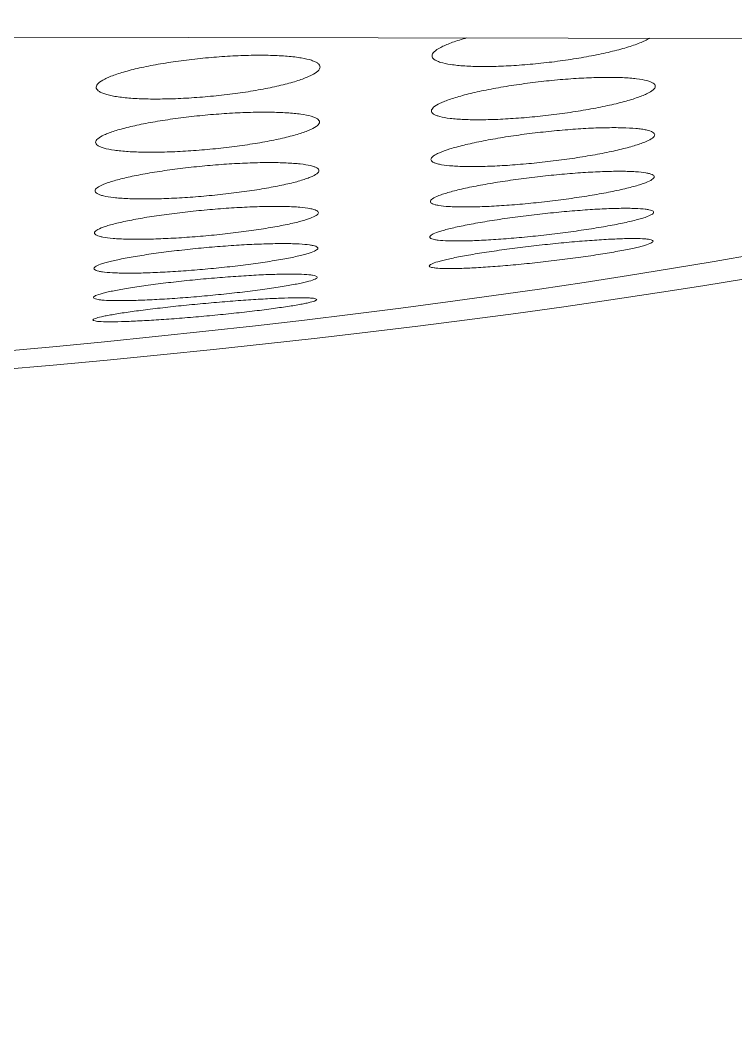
# Model space of a CAD drawing. Extents: x 16539 to 19738, y -91 to 2224.
# Drawn here: x 17465.801 to 17467.718, y 534.968 to 537.69 of the extents above; entities that cross this region are included whole.
import ezdxf

# ---------------------------------------------------------------- set-up
doc = ezdxf.new("R2010")
doc.units = 0
doc.header["$LTSCALE"] = 10
doc.header["$MEASUREMENT"] = 0
doc.layers.add('1', color=7, linetype='CONTINUOUS')

msp = doc.modelspace()

# ---------------------------------------------------------------- linework, layer by layer
at = {"layer": '1', "color": 7, "linetype": 'Continuous', "lineweight": 18}
msp.add_line((17489.1851, 537.6075), (17436.5459, 537.6896), dxfattribs=at)
for centre, major_axis, ratio, start_param, end_param in [((17462.0248, 538.036), (-8.25, 0.0106), 0.173648, 1.569323, 2.867046), ((17462.0248, 538.036), (8, -0.0102), 0.173648, 4.710916, 5.999901), ((17436.2908, 507.69), (-0.0507, -32.5), 0.999999, 0.711487, 2.732071)]:
    msp.add_ellipse(centre, major_axis=major_axis, ratio=ratio, start_param=start_param, end_param=end_param, dxfattribs=at)
at = {"layer": '1', "color": 7, "linetype": 'Continuous', "lineweight": 13}
msp.add_ellipse((17436.2916, 507.69), major_axis=(-0.0501, -32.0992), ratio=0.999999, start_param=0.711487, end_param=2.737519, dxfattribs=at)
at = {"layer": '1', "color": 7, "linetype": 'Continuous', "lineweight": 18}
for points, knots in [([(17466.9043, 537.5945), (17466.9042, 537.591), (17466.9062, 537.5878), (17466.9119, 537.5835), (17466.9142, 537.5821), (17466.9199, 537.5794), (17466.9233, 537.5781), (17466.9346, 537.5747), (17466.9438, 537.5727), (17466.9602, 537.5702), (17466.9661, 537.5695), (17466.9786, 537.5682), (17466.9852, 537.5677), (17467.006, 537.5664), (17467.0211, 537.5659), (17467.0457, 537.5657), (17467.0542, 537.5658), (17467.0714, 537.5661), (17467.0891, 537.5666), (17467.1074, 537.5675), (17467.1262, 537.5685), (17467.1358, 537.5692), (17467.1647, 537.5714), (17467.1841, 537.5732), (17467.2134, 537.5764), (17467.2232, 537.5775), (17467.2428, 537.58), (17467.2525, 537.5814), (17467.2813, 537.5855), (17467.3, 537.5885), (17467.3272, 537.5935), (17467.3362, 537.5952), (17467.3536, 537.5987), (17467.362, 537.6005), (17467.3864, 537.606), (17467.4016, 537.6098), (17467.4297, 537.6177), (17467.4422, 537.6217), (17467.4586, 537.6278), (17467.4637, 537.6298), (17467.473, 537.6338), (17467.4773, 537.6359), (17467.4835, 537.6391), (17467.4856, 537.6403), (17467.4876, 537.6415)], [0, 0, 0, 0, 0.069888, 0.069888, 0.104833, 0.104833, 0.139777, 0.139777, 0.209665, 0.209665, 0.24461, 0.24461, 0.279554, 0.279554, 0.349442, 0.349442, 0.384386, 0.384386, 0.419331, 0.454275, 0.454275, 0.489219, 0.489219, 0.559108, 0.559108, 0.594052, 0.594052, 0.628996, 0.628996, 0.698884, 0.698884, 0.733829, 0.733829, 0.768773, 0.768773, 0.838661, 0.838661, 0.90855, 0.90855, 0.943494, 0.943494, 0.978438, 0.978438, 1, 1, 1, 1]), ([(17466.9969, 537.6422), (17466.9956, 537.6418), (17466.9943, 537.6415), (17466.9789, 537.6371), (17466.9664, 537.6331), (17466.95, 537.6271), (17466.945, 537.6251), (17466.9356, 537.621), (17466.9313, 537.619), (17466.9199, 537.613), (17466.9141, 537.6091), (17466.9063, 537.6016), (17466.9043, 537.5979), (17466.9043, 537.5945)], [0, 0, 0, 0, 0.0226, 0.0226, 0.26695, 0.26695, 0.389125, 0.389125, 0.5113, 0.5113, 0.75565, 0.75565, 1, 1, 1, 1]), ([(17466.6042, 537.5644), (17466.6043, 537.5679), (17466.6023, 537.5711), (17466.5967, 537.5756), (17466.5943, 537.577), (17466.5886, 537.5798), (17466.5852, 537.5811), (17466.574, 537.5848), (17466.5647, 537.587), (17466.5484, 537.5897), (17466.5425, 537.5906), (17466.53, 537.5921), (17466.5234, 537.5928), (17466.5026, 537.5945), (17466.4875, 537.5953), (17466.463, 537.5959), (17466.4545, 537.596), (17466.4372, 537.596), (17466.4195, 537.5959), (17466.4011, 537.5954), (17466.3824, 537.5947), (17466.3728, 537.5942), (17466.3438, 537.5926), (17466.3244, 537.5912), (17466.2951, 537.5885), (17466.2853, 537.5876), (17466.2657, 537.5855), (17466.2559, 537.5843), (17466.2271, 537.5807), (17466.2084, 537.5781), (17466.1812, 537.5737), (17466.1722, 537.5721), (17466.1548, 537.5689), (17466.1464, 537.5673), (17466.122, 537.5623), (17466.1068, 537.5588), (17466.0787, 537.5514), (17466.0662, 537.5476), (17466.0499, 537.5419), (17466.0448, 537.54), (17466.0354, 537.5361), (17466.0311, 537.5342), (17466.0197, 537.5284), (17466.014, 537.5247), (17466.0062, 537.5173), (17466.0042, 537.5137), (17466.0042, 537.5102)], [0, 0, 0, 0, 0.0625, 0.0625, 0.09375, 0.09375, 0.125, 0.125, 0.1875, 0.1875, 0.21875, 0.21875, 0.25, 0.25, 0.3125, 0.3125, 0.34375, 0.34375, 0.375, 0.40625, 0.40625, 0.4375, 0.4375, 0.5, 0.5, 0.53125, 0.53125, 0.5625, 0.5625, 0.625, 0.625, 0.65625, 0.65625, 0.6875, 0.6875, 0.75, 0.75, 0.8125, 0.8125, 0.84375, 0.84375, 0.875, 0.875, 0.9375, 0.9375, 1, 1, 1, 1]), ([(17466.0042, 537.5102), (17466.0041, 537.5068), (17466.006, 537.5035), (17466.0117, 537.4991), (17466.0141, 537.4976), (17466.0198, 537.4949), (17466.0232, 537.4935), (17466.0344, 537.4898), (17466.0436, 537.4877), (17466.06, 537.4849), (17466.0659, 537.484), (17466.0784, 537.4825), (17466.085, 537.4819), (17466.1057, 537.4801), (17466.1208, 537.4793), (17466.1454, 537.4787), (17466.1539, 537.4786), (17466.1712, 537.4786), (17466.1889, 537.4787), (17466.2072, 537.4792), (17466.226, 537.4799), (17466.2356, 537.4804), (17466.2646, 537.482), (17466.284, 537.4834), (17466.3133, 537.4861), (17466.3231, 537.487), (17466.3427, 537.4891), (17466.3525, 537.4903), (17466.3813, 537.4939), (17466.4, 537.4965), (17466.4272, 537.5009), (17466.4362, 537.5025), (17466.4536, 537.5057), (17466.462, 537.5073), (17466.4864, 537.5123), (17466.5016, 537.5158), (17466.5297, 537.5232), (17466.5422, 537.527), (17466.5585, 537.5327), (17466.5636, 537.5346), (17466.573, 537.5385), (17466.5772, 537.5404), (17466.5886, 537.5462), (17466.5944, 537.55), (17466.6022, 537.5573), (17466.6042, 537.561), (17466.6042, 537.5644)], [0, 0, 0, 0, 0.0625, 0.0625, 0.09375, 0.09375, 0.125, 0.125, 0.1875, 0.1875, 0.21875, 0.21875, 0.25, 0.25, 0.3125, 0.3125, 0.34375, 0.34375, 0.375, 0.40625, 0.40625, 0.4375, 0.4375, 0.5, 0.5, 0.53125, 0.53125, 0.5625, 0.5625, 0.625, 0.625, 0.65625, 0.65625, 0.6875, 0.6875, 0.75, 0.75, 0.8125, 0.8125, 0.84375, 0.84375, 0.875, 0.875, 0.9375, 0.9375, 1, 1, 1, 1]), ([(17466.9028, 537.4469), (17466.9027, 537.4438), (17466.9046, 537.441), (17466.9103, 537.4372), (17466.9127, 537.436), (17466.9184, 537.4337), (17466.9218, 537.4326), (17466.9331, 537.4297), (17466.9423, 537.428), (17466.9586, 537.4261), (17466.9645, 537.4255), (17466.977, 537.4245), (17466.9836, 537.4241), (17467.0043, 537.4232), (17467.0194, 537.4229), (17467.0439, 537.4231), (17467.0524, 537.4233), (17467.0697, 537.4237), (17467.0873, 537.4244), (17467.1056, 537.4254), (17467.1244, 537.4266), (17467.134, 537.4273), (17467.1629, 537.4295), (17467.1823, 537.4314), (17467.2115, 537.4346), (17467.2213, 537.4357), (17467.2409, 537.4382), (17467.2507, 537.4395), (17467.2795, 537.4435), (17467.2982, 537.4464), (17467.3254, 537.4512), (17467.3344, 537.4528), (17467.3518, 537.4561), (17467.3603, 537.4578), (17467.3847, 537.463), (17467.3999, 537.4666), (17467.421, 537.4721), (17467.4277, 537.474), (17467.4402, 537.4777), (17467.4519, 537.4814), (17467.4621, 537.4851), (17467.4715, 537.4888), (17467.4758, 537.4907), (17467.4872, 537.4962), (17467.493, 537.4997), (17467.5008, 537.5065), (17467.5028, 537.5098), (17467.5028, 537.5129)], [0, 0, 0, 0, 0.0625, 0.0625, 0.09375, 0.09375, 0.125, 0.125, 0.1875, 0.1875, 0.21875, 0.21875, 0.25, 0.25, 0.3125, 0.3125, 0.34375, 0.34375, 0.375, 0.40625, 0.40625, 0.4375, 0.4375, 0.5, 0.5, 0.53125, 0.53125, 0.5625, 0.5625, 0.625, 0.625, 0.65625, 0.65625, 0.6875, 0.6875, 0.75, 0.75, 0.78125, 0.78125, 0.8125, 0.84375, 0.84375, 0.875, 0.875, 0.9375, 0.9375, 1, 1, 1, 1]), ([(17467.5028, 537.5129), (17467.5029, 537.5159), (17467.5009, 537.5187), (17467.4952, 537.5225), (17467.4929, 537.5237), (17467.4872, 537.526), (17467.4838, 537.5271), (17467.4725, 537.5301), (17467.4633, 537.5317), (17467.447, 537.5337), (17467.4411, 537.5342), (17467.4286, 537.5352), (17467.422, 537.5356), (17467.4013, 537.5365), (17467.3862, 537.5368), (17467.3617, 537.5366), (17467.3532, 537.5365), (17467.3359, 537.536), (17467.3183, 537.5353), (17467.2999, 537.5343), (17467.2812, 537.5331), (17467.2716, 537.5325), (17467.2427, 537.5302), (17467.2233, 537.5283), (17467.1941, 537.5251), (17467.1843, 537.524), (17467.1647, 537.5215), (17467.1549, 537.5202), (17467.1261, 537.5162), (17467.1074, 537.5133), (17467.0801, 537.5086), (17467.0712, 537.5069), (17467.0537, 537.5036), (17467.0453, 537.5019), (17467.0209, 537.4967), (17467.0057, 537.4931), (17466.9846, 537.4876), (17466.9779, 537.4857), (17466.9654, 537.482), (17466.9536, 537.4783), (17466.9435, 537.4746), (17466.9341, 537.4709), (17466.9298, 537.469), (17466.9184, 537.4636), (17466.9126, 537.46), (17466.9048, 537.4532), (17466.9028, 537.45), (17466.9028, 537.4469)], [0, 0, 0, 0, 0.0625, 0.0625, 0.09375, 0.09375, 0.125, 0.125, 0.1875, 0.1875, 0.21875, 0.21875, 0.25, 0.25, 0.3125, 0.3125, 0.34375, 0.34375, 0.375, 0.40625, 0.40625, 0.4375, 0.4375, 0.5, 0.5, 0.53125, 0.53125, 0.5625, 0.5625, 0.625, 0.625, 0.65625, 0.65625, 0.6875, 0.6875, 0.75, 0.75, 0.78125, 0.78125, 0.8125, 0.84375, 0.84375, 0.875, 0.875, 0.9375, 0.9375, 1, 1, 1, 1]), ([(17466.6027, 537.4168), (17466.6027, 537.4199), (17466.6008, 537.4227), (17466.5951, 537.4267), (17466.5928, 537.4279), (17466.5871, 537.4303), (17466.5837, 537.4315), (17466.5725, 537.4346), (17466.5633, 537.4365), (17466.547, 537.4388), (17466.5411, 537.4395), (17466.5285, 537.4407), (17466.522, 537.4412), (17466.5012, 537.4425), (17466.4862, 537.4431), (17466.4616, 537.4434), (17466.4531, 537.4434), (17466.4359, 537.4433), (17466.4182, 537.443), (17466.3999, 537.4423), (17466.3811, 537.4415), (17466.3715, 537.441), (17466.3426, 537.4393), (17466.3232, 537.4378), (17466.2939, 537.4352), (17466.2841, 537.4342), (17466.2645, 537.4322), (17466.2547, 537.431), (17466.2258, 537.4276), (17466.2071, 537.425), (17466.1799, 537.4208), (17466.1709, 537.4194), (17466.1535, 537.4164), (17466.1451, 537.4148), (17466.1206, 537.4101), (17466.1054, 537.4068), (17466.0843, 537.4017), (17466.0777, 537.4), (17466.0652, 537.3965), (17466.0534, 537.393), (17466.0433, 537.3895), (17466.0339, 537.386), (17466.0296, 537.3842), (17466.0182, 537.379), (17466.0125, 537.3756), (17466.0047, 537.3689), (17466.0027, 537.3657), (17466.0026, 537.3626)], [0, 0, 0, 0, 0.0625, 0.0625, 0.09375, 0.09375, 0.125, 0.125, 0.1875, 0.1875, 0.21875, 0.21875, 0.25, 0.25, 0.3125, 0.3125, 0.34375, 0.34375, 0.375, 0.40625, 0.40625, 0.4375, 0.4375, 0.5, 0.5, 0.53125, 0.53125, 0.5625, 0.5625, 0.625, 0.625, 0.65625, 0.65625, 0.6875, 0.6875, 0.75, 0.75, 0.78125, 0.78125, 0.8125, 0.84375, 0.84375, 0.875, 0.875, 0.9375, 0.9375, 1, 1, 1, 1]), ([(17466.0026, 537.3626), (17466.0026, 537.3595), (17466.0045, 537.3567), (17466.0102, 537.3528), (17466.0126, 537.3515), (17466.0183, 537.3491), (17466.0216, 537.348), (17466.0329, 537.3448), (17466.0421, 537.343), (17466.0584, 537.3407), (17466.0643, 537.34), (17466.0768, 537.3388), (17466.0834, 537.3382), (17466.1041, 537.3369), (17466.1192, 537.3364), (17466.1437, 537.3361), (17466.1522, 537.336), (17466.1695, 537.3362), (17466.1871, 537.3365), (17466.2055, 537.3371), (17466.2242, 537.3379), (17466.2338, 537.3384), (17466.2628, 537.3402), (17466.2822, 537.3416), (17466.3115, 537.3443), (17466.3213, 537.3452), (17466.3409, 537.3473), (17466.3507, 537.3484), (17466.3795, 537.3519), (17466.3982, 537.3544), (17466.4255, 537.3586), (17466.4345, 537.3601), (17466.4519, 537.3631), (17466.4603, 537.3646), (17466.4847, 537.3693), (17466.4999, 537.3726), (17466.521, 537.3778), (17466.5277, 537.3795), (17466.5402, 537.383), (17466.5519, 537.3864), (17466.5621, 537.3899), (17466.5714, 537.3935), (17466.5757, 537.3952), (17466.5871, 537.4005), (17466.5929, 537.4039), (17466.6007, 537.4105), (17466.6027, 537.4138), (17466.6027, 537.4168)], [0, 0, 0, 0, 0.0625, 0.0625, 0.09375, 0.09375, 0.125, 0.125, 0.1875, 0.1875, 0.21875, 0.21875, 0.25, 0.25, 0.3125, 0.3125, 0.34375, 0.34375, 0.375, 0.40625, 0.40625, 0.4375, 0.4375, 0.5, 0.5, 0.53125, 0.53125, 0.5625, 0.5625, 0.625, 0.625, 0.65625, 0.65625, 0.6875, 0.6875, 0.75, 0.75, 0.78125, 0.78125, 0.8125, 0.84375, 0.84375, 0.875, 0.875, 0.9375, 0.9375, 1, 1, 1, 1]), ([(17466.9013, 537.3167), (17466.9012, 537.3141), (17466.9031, 537.3116), (17466.9088, 537.3084), (17466.9112, 537.3074), (17466.9169, 537.3054), (17466.9203, 537.3046), (17466.9315, 537.3021), (17466.9407, 537.3008), (17466.957, 537.2993), (17466.9629, 537.2989), (17466.9754, 537.2982), (17466.982, 537.298), (17467.0027, 537.2974), (17467.0177, 537.2974), (17467.0422, 537.2979), (17467.0507, 537.2982), (17467.0679, 537.2988), (17467.0855, 537.2996), (17467.1039, 537.3007), (17467.1226, 537.302), (17467.1321, 537.3028), (17467.1611, 537.3052), (17467.1805, 537.307), (17467.2097, 537.3102), (17467.2195, 537.3114), (17467.2391, 537.3138), (17467.2489, 537.3151), (17467.2778, 537.319), (17467.2965, 537.3218), (17467.3237, 537.3263), (17467.3327, 537.3279), (17467.3502, 537.331), (17467.3586, 537.3326), (17467.3831, 537.3375), (17467.3983, 537.3409), (17467.4194, 537.346), (17467.4261, 537.3477), (17467.4387, 537.3512), (17467.4504, 537.3546), (17467.4606, 537.3579), (17467.47, 537.3613), (17467.4743, 537.363), (17467.4857, 537.368), (17467.4915, 537.3711), (17467.4993, 537.3772), (17467.5013, 537.3801), (17467.5013, 537.3827)], [0, 0, 0, 0, 0.0625, 0.0625, 0.09375, 0.09375, 0.125, 0.125, 0.1875, 0.1875, 0.21875, 0.21875, 0.25, 0.25, 0.3125, 0.3125, 0.34375, 0.34375, 0.375, 0.40625, 0.40625, 0.4375, 0.4375, 0.5, 0.5, 0.53125, 0.53125, 0.5625, 0.5625, 0.625, 0.625, 0.65625, 0.65625, 0.6875, 0.6875, 0.75, 0.75, 0.78125, 0.78125, 0.8125, 0.84375, 0.84375, 0.875, 0.875, 0.9375, 0.9375, 1, 1, 1, 1]), ([(17466.9013, 537.3167), (17466.9013, 537.3194), (17466.9033, 537.3223), (17466.9091, 537.3268), (17466.9115, 537.3283), (17466.9173, 537.3315), (17466.9207, 537.3332), (17466.9321, 537.3381), (17466.9414, 537.3415), (17466.9579, 537.3466), (17466.9638, 537.3483), (17466.9764, 537.3517), (17466.9831, 537.3535), (17467.004, 537.3585), (17467.0191, 537.3619), (17467.0439, 537.3668), (17467.0524, 537.3684), (17467.0698, 537.3716), (17467.0875, 537.3747), (17467.1059, 537.3776), (17467.1247, 537.3804), (17467.1344, 537.3818), (17467.1633, 537.3857), (17467.1828, 537.3881), (17467.2121, 537.3913), (17467.2218, 537.3923), (17467.2415, 537.3942), (17467.2512, 537.3951), (17467.2799, 537.3975), (17467.2985, 537.3988), (17467.3257, 537.4002), (17467.3346, 537.4007), (17467.3519, 537.4013), (17467.3603, 537.4015), (17467.3846, 537.402), (17467.3997, 537.402), (17467.4276, 537.4013), (17467.44, 537.4007), (17467.4562, 537.3992), (17467.4613, 537.3986), (17467.4705, 537.3973), (17467.4748, 537.3966), (17467.4861, 537.3941), (17467.4918, 537.3922), (17467.4994, 537.3879), (17467.5014, 537.3854), (17467.5013, 537.3827)], [0, 0, 0, 0, 0.0625, 0.0625, 0.09375, 0.09375, 0.125, 0.125, 0.1875, 0.1875, 0.21875, 0.21875, 0.25, 0.25, 0.3125, 0.3125, 0.34375, 0.34375, 0.375, 0.40625, 0.40625, 0.4375, 0.4375, 0.5, 0.5, 0.53125, 0.53125, 0.5625, 0.5625, 0.625, 0.625, 0.65625, 0.65625, 0.6875, 0.6875, 0.75, 0.75, 0.8125, 0.8125, 0.84375, 0.84375, 0.875, 0.875, 0.9375, 0.9375, 1, 1, 1, 1]), ([(17466.6012, 537.2867), (17466.6013, 537.2894), (17466.5993, 537.2918), (17466.5937, 537.2952), (17466.5913, 537.2962), (17466.5856, 537.2983), (17466.5823, 537.2992), (17466.571, 537.3019), (17466.5618, 537.3034), (17466.5455, 537.3052), (17466.5397, 537.3057), (17466.5272, 537.3067), (17466.5206, 537.307), (17466.4999, 537.308), (17466.4848, 537.3083), (17466.4603, 537.3083), (17466.4519, 537.3082), (17466.4346, 537.3079), (17466.417, 537.3074), (17466.3986, 537.3066), (17466.3799, 537.3057), (17466.3703, 537.3052), (17466.3414, 537.3034), (17466.3219, 537.3019), (17466.2927, 537.2992), (17466.2829, 537.2983), (17466.2632, 537.2962), (17466.2534, 537.2952), (17466.2246, 537.2918), (17466.2059, 537.2893), (17466.1786, 537.2854), (17466.1696, 537.284), (17466.1521, 537.2812), (17466.1437, 537.2797), (17466.1192, 537.2753), (17466.104, 537.2723), (17466.0829, 537.2675), (17466.0762, 537.2659), (17466.0637, 537.2628), (17466.052, 537.2596), (17466.0418, 537.2564), (17466.0324, 537.2532), (17466.0282, 537.2516), (17466.0167, 537.2469), (17466.011, 537.2439), (17466.0032, 537.238), (17466.0012, 537.2351), (17466.0012, 537.2324)], [0, 0, 0, 0, 0.0625, 0.0625, 0.09375, 0.09375, 0.125, 0.125, 0.1875, 0.1875, 0.21875, 0.21875, 0.25, 0.25, 0.3125, 0.3125, 0.34375, 0.34375, 0.375, 0.40625, 0.40625, 0.4375, 0.4375, 0.5, 0.5, 0.53125, 0.53125, 0.5625, 0.5625, 0.625, 0.625, 0.65625, 0.65625, 0.6875, 0.6875, 0.75, 0.75, 0.78125, 0.78125, 0.8125, 0.84375, 0.84375, 0.875, 0.875, 0.9375, 0.9375, 1, 1, 1, 1]), ([(17466.0012, 537.2324), (17466.0011, 537.2297), (17466.003, 537.2273), (17466.0087, 537.2239), (17466.0111, 537.2228), (17466.0168, 537.2208), (17466.0201, 537.2199), (17466.0314, 537.2172), (17466.0406, 537.2157), (17466.0568, 537.2139), (17466.0627, 537.2133), (17466.0752, 537.2124), (17466.0818, 537.212), (17466.1025, 537.2111), (17466.1175, 537.2108), (17466.142, 537.2108), (17466.1505, 537.2109), (17466.1678, 537.2112), (17466.1854, 537.2117), (17466.2037, 537.2124), (17466.2225, 537.2134), (17466.232, 537.2139), (17466.261, 537.2157), (17466.2804, 537.2172), (17466.3097, 537.2199), (17466.3195, 537.2208), (17466.3391, 537.2228), (17466.3489, 537.2239), (17466.3778, 537.2273), (17466.3965, 537.2297), (17466.4238, 537.2337), (17466.4328, 537.2351), (17466.4502, 537.2379), (17466.4587, 537.2394), (17466.4831, 537.2438), (17466.4984, 537.2468), (17466.5195, 537.2516), (17466.5262, 537.2531), (17466.5387, 537.2563), (17466.5504, 537.2595), (17466.5606, 537.2627), (17466.5699, 537.2659), (17466.5742, 537.2675), (17466.5856, 537.2722), (17466.5914, 537.2752), (17466.5992, 537.2811), (17466.6012, 537.284), (17466.6012, 537.2867)], [0, 0, 0, 0, 0.0625, 0.0625, 0.09375, 0.09375, 0.125, 0.125, 0.1875, 0.1875, 0.21875, 0.21875, 0.25, 0.25, 0.3125, 0.3125, 0.34375, 0.34375, 0.375, 0.40625, 0.40625, 0.4375, 0.4375, 0.5, 0.5, 0.53125, 0.53125, 0.5625, 0.5625, 0.625, 0.625, 0.65625, 0.65625, 0.6875, 0.6875, 0.75, 0.75, 0.78125, 0.78125, 0.8125, 0.84375, 0.84375, 0.875, 0.875, 0.9375, 0.9375, 1, 1, 1, 1]), ([(17467.4999, 537.2701), (17467.4999, 537.2724), (17467.498, 537.2744), (17467.4923, 537.2771), (17467.4899, 537.278), (17467.4842, 537.2795), (17467.4809, 537.2802), (17467.4697, 537.2821), (17467.4605, 537.2831), (17467.4442, 537.2841), (17467.4384, 537.2844), (17467.4259, 537.2848), (17467.4193, 537.2849), (17467.3987, 537.285), (17467.3836, 537.2848), (17467.3592, 537.284), (17467.3507, 537.2836), (17467.3335, 537.2828), (17467.3159, 537.2818), (17467.2976, 537.2806), (17467.2789, 537.2792), (17467.2694, 537.2784), (17467.2404, 537.2759), (17467.221, 537.274), (17467.1917, 537.2708), (17467.182, 537.2696), (17467.1623, 537.2673), (17467.1525, 537.266), (17467.1236, 537.2622), (17467.1049, 537.2595), (17467.0776, 537.2552), (17467.0686, 537.2537), (17467.0511, 537.2507), (17467.0427, 537.2492), (17467.0181, 537.2447), (17467.0029, 537.2416), (17466.9818, 537.2368), (17466.975, 537.2352), (17466.9625, 537.2321), (17466.9507, 537.229), (17466.9405, 537.2259), (17466.9312, 537.2229), (17466.9268, 537.2214), (17466.9154, 537.217), (17466.9096, 537.2142), (17466.9018, 537.2089), (17466.8998, 537.2063), (17466.8998, 537.2041)], [0, 0, 0, 0, 0.0625, 0.0625, 0.09375, 0.09375, 0.125, 0.125, 0.1875, 0.1875, 0.21875, 0.21875, 0.25, 0.25, 0.3125, 0.3125, 0.34375, 0.34375, 0.375, 0.40625, 0.40625, 0.4375, 0.4375, 0.5, 0.5, 0.53125, 0.53125, 0.5625, 0.5625, 0.625, 0.625, 0.65625, 0.65625, 0.6875, 0.6875, 0.75, 0.75, 0.78125, 0.78125, 0.8125, 0.84375, 0.84375, 0.875, 0.875, 0.9375, 0.9375, 1, 1, 1, 1]), ([(17466.8998, 537.2041), (17466.8998, 537.2018), (17466.9017, 537.1997), (17466.9074, 537.197), (17466.9097, 537.1962), (17466.9154, 537.1946), (17466.9188, 537.1939), (17466.93, 537.192), (17466.9392, 537.1911), (17466.9554, 537.19), (17466.9613, 537.1898), (17466.9738, 537.1894), (17466.9804, 537.1893), (17467.001, 537.1892), (17467.016, 537.1894), (17467.0405, 537.1902), (17467.0489, 537.1905), (17467.0662, 537.1914), (17467.0838, 537.1923), (17467.1021, 537.1936), (17467.1207, 537.195), (17467.1303, 537.1957), (17467.1592, 537.1983), (17467.1787, 537.2002), (17467.2079, 537.2034), (17467.2177, 537.2045), (17467.2373, 537.2069), (17467.2471, 537.2081), (17467.276, 537.212), (17467.2947, 537.2147), (17467.322, 537.219), (17467.331, 537.2204), (17467.3485, 537.2234), (17467.357, 537.2249), (17467.3815, 537.2295), (17467.3968, 537.2326), (17467.4179, 537.2374), (17467.4246, 537.2389), (17467.4372, 537.2421), (17467.4489, 537.2452), (17467.4591, 537.2482), (17467.4685, 537.2513), (17467.4728, 537.2528), (17467.4843, 537.2572), (17467.49, 537.26), (17467.4978, 537.2653), (17467.4998, 537.2678), (17467.4999, 537.2701)], [0, 0, 0, 0, 0.0625, 0.0625, 0.09375, 0.09375, 0.125, 0.125, 0.1875, 0.1875, 0.21875, 0.21875, 0.25, 0.25, 0.3125, 0.3125, 0.34375, 0.34375, 0.375, 0.40625, 0.40625, 0.4375, 0.4375, 0.5, 0.5, 0.53125, 0.53125, 0.5625, 0.5625, 0.625, 0.625, 0.65625, 0.65625, 0.6875, 0.6875, 0.75, 0.75, 0.78125, 0.78125, 0.8125, 0.84375, 0.84375, 0.875, 0.875, 0.9375, 0.9375, 1, 1, 1, 1]), ([(17466.5998, 537.174), (17466.5998, 537.1763), (17466.5979, 537.1783), (17466.5922, 537.1811), (17466.5898, 537.182), (17466.5842, 537.1837), (17466.5808, 537.1845), (17466.5696, 537.1866), (17466.5604, 537.1877), (17466.5442, 537.1891), (17466.5383, 537.1895), (17466.5258, 537.1901), (17466.5192, 537.1903), (17466.4986, 537.1909), (17466.4836, 537.1909), (17466.4591, 537.1906), (17466.4506, 537.1904), (17466.4334, 537.1899), (17466.4158, 537.1893), (17466.3974, 537.1884), (17466.3787, 537.1874), (17466.3692, 537.1868), (17466.3402, 537.1849), (17466.3208, 537.1833), (17466.2915, 537.1807), (17466.2817, 537.1797), (17466.262, 537.1778), (17466.2522, 537.1767), (17466.2233, 537.1734), (17466.2046, 537.1711), (17466.1773, 537.1673), (17466.1683, 537.166), (17466.1508, 537.1634), (17466.1423, 537.162), (17466.1178, 537.1579), (17466.1026, 537.1551), (17466.0815, 537.1508), (17466.0748, 537.1493), (17466.0622, 537.1465), (17466.0505, 537.1436), (17466.0403, 537.1407), (17466.031, 537.1379), (17466.0267, 537.1364), (17466.0153, 537.1322), (17466.0095, 537.1296), (17466.0017, 537.1244), (17465.9997, 537.1219), (17465.9997, 537.1196)], [0, 0, 0, 0, 0.0625, 0.0625, 0.09375, 0.09375, 0.125, 0.125, 0.1875, 0.1875, 0.21875, 0.21875, 0.25, 0.25, 0.3125, 0.3125, 0.34375, 0.34375, 0.375, 0.40625, 0.40625, 0.4375, 0.4375, 0.5, 0.5, 0.53125, 0.53125, 0.5625, 0.5625, 0.625, 0.625, 0.65625, 0.65625, 0.6875, 0.6875, 0.75, 0.75, 0.78125, 0.78125, 0.8125, 0.84375, 0.84375, 0.875, 0.875, 0.9375, 0.9375, 1, 1, 1, 1]), ([(17467.4984, 537.175), (17467.4985, 537.1769), (17467.4965, 537.1786), (17467.4909, 537.1807), (17467.4885, 537.1814), (17467.4828, 537.1825), (17467.4795, 537.1831), (17467.4683, 537.1844), (17467.4591, 537.1851), (17467.4429, 537.1856), (17467.4371, 537.1857), (17467.4246, 537.1858), (17467.418, 537.1858), (17467.3974, 537.1855), (17467.3824, 537.185), (17467.358, 537.1839), (17467.3496, 537.1835), (17467.3324, 537.1825), (17467.3148, 537.1813), (17467.2965, 537.1799), (17467.2778, 537.1784), (17467.2683, 537.1776), (17467.2393, 537.175), (17467.2199, 537.173), (17467.1906, 537.1698), (17467.1808, 537.1687), (17467.1612, 537.1664), (17467.1514, 537.1652), (17467.1225, 537.1614), (17467.1037, 537.1588), (17467.0764, 537.1547), (17467.0674, 537.1534), (17467.0498, 537.1505), (17467.0414, 537.1491), (17467.0168, 537.1449), (17467.0015, 537.142), (17466.9804, 537.1376), (17466.9736, 537.1362), (17466.9611, 537.1334), (17466.9493, 537.1306), (17466.9391, 537.1278), (17466.9297, 537.1251), (17466.9254, 537.1238), (17466.9139, 537.1199), (17466.9082, 537.1175), (17466.9004, 537.1129), (17466.8984, 537.1108), (17466.8983, 537.1089)], [0, 0, 0, 0, 0.0625, 0.0625, 0.09375, 0.09375, 0.125, 0.125, 0.1875, 0.1875, 0.21875, 0.21875, 0.25, 0.25, 0.3125, 0.3125, 0.34375, 0.34375, 0.375, 0.40625, 0.40625, 0.4375, 0.4375, 0.5, 0.5, 0.53125, 0.53125, 0.5625, 0.5625, 0.625, 0.625, 0.65625, 0.65625, 0.6875, 0.6875, 0.75, 0.75, 0.78125, 0.78125, 0.8125, 0.84375, 0.84375, 0.875, 0.875, 0.9375, 0.9375, 1, 1, 1, 1]), ([(17465.9997, 537.1196), (17465.9996, 537.1174), (17466.0016, 537.1153), (17466.0072, 537.1125), (17466.0096, 537.1116), (17466.0153, 537.1099), (17466.0186, 537.1091), (17466.0299, 537.107), (17466.039, 537.1059), (17466.0553, 537.1045), (17466.0611, 537.1041), (17466.0736, 537.1035), (17466.0802, 537.1033), (17466.1008, 537.1027), (17466.1159, 537.1027), (17466.1403, 537.103), (17466.1488, 537.1032), (17466.1661, 537.1036), (17466.1837, 537.1043), (17466.202, 537.1052), (17466.2207, 537.1062), (17466.2303, 537.1068), (17466.2593, 537.1087), (17466.2787, 537.1103), (17466.308, 537.1129), (17466.3178, 537.1139), (17466.3374, 537.1158), (17466.3472, 537.1169), (17466.3761, 537.1202), (17466.3949, 537.1225), (17466.4221, 537.1263), (17466.4312, 537.1276), (17466.4486, 537.1302), (17466.4571, 537.1316), (17466.4816, 537.1357), (17466.4968, 537.1385), (17466.518, 537.1428), (17466.5246, 537.1443), (17466.5372, 537.1472), (17466.5489, 537.15), (17466.5591, 537.1529), (17466.5685, 537.1557), (17466.5728, 537.1572), (17466.5842, 537.1614), (17466.5899, 537.164), (17466.5977, 537.1692), (17466.5997, 537.1717), (17466.5998, 537.174)], [0, 0, 0, 0, 0.0625, 0.0625, 0.09375, 0.09375, 0.125, 0.125, 0.1875, 0.1875, 0.21875, 0.21875, 0.25, 0.25, 0.3125, 0.3125, 0.34375, 0.34375, 0.375, 0.40625, 0.40625, 0.4375, 0.4375, 0.5, 0.5, 0.53125, 0.53125, 0.5625, 0.5625, 0.625, 0.625, 0.65625, 0.65625, 0.6875, 0.6875, 0.75, 0.75, 0.78125, 0.78125, 0.8125, 0.84375, 0.84375, 0.875, 0.875, 0.9375, 0.9375, 1, 1, 1, 1]), ([(17466.8983, 537.1089), (17466.8983, 537.107), (17466.9002, 537.1053), (17466.9059, 537.1032), (17466.9083, 537.1025), (17466.9139, 537.1014), (17466.9173, 537.1008), (17466.9285, 537.0995), (17466.9377, 537.0988), (17466.9539, 537.0983), (17466.9597, 537.0982), (17466.9722, 537.0981), (17466.9787, 537.0981), (17466.9993, 537.0984), (17467.0143, 537.0988), (17467.0387, 537.1), (17467.0472, 537.1004), (17467.0644, 537.1014), (17467.082, 537.1026), (17467.1003, 537.1039), (17467.1189, 537.1054), (17467.1285, 537.1063), (17467.1574, 537.1089), (17467.1769, 537.1108), (17467.2061, 537.1141), (17467.2159, 537.1152), (17467.2355, 537.1175), (17467.2454, 537.1187), (17467.2743, 537.1225), (17467.2931, 537.1251), (17467.3204, 537.1292), (17467.3294, 537.1306), (17467.3469, 537.1334), (17467.3554, 537.1348), (17467.38, 537.1391), (17467.3952, 537.1419), (17467.4164, 537.1463), (17467.4231, 537.1477), (17467.4357, 537.1506), (17467.4475, 537.1534), (17467.4577, 537.1561), (17467.4671, 537.1588), (17467.4714, 537.1601), (17467.4828, 537.164), (17467.4886, 537.1665), (17467.4964, 537.171), (17467.4984, 537.1731), (17467.4984, 537.175)], [0, 0, 0, 0, 0.0625, 0.0625, 0.09375, 0.09375, 0.125, 0.125, 0.1875, 0.1875, 0.21875, 0.21875, 0.25, 0.25, 0.3125, 0.3125, 0.34375, 0.34375, 0.375, 0.40625, 0.40625, 0.4375, 0.4375, 0.5, 0.5, 0.53125, 0.53125, 0.5625, 0.5625, 0.625, 0.625, 0.65625, 0.65625, 0.6875, 0.6875, 0.75, 0.75, 0.78125, 0.78125, 0.8125, 0.84375, 0.84375, 0.875, 0.875, 0.9375, 0.9375, 1, 1, 1, 1]), ([(17467.497, 537.0975), (17467.497, 537.0991), (17467.4951, 537.1003), (17467.4895, 537.1019), (17467.4871, 537.1024), (17467.4814, 537.1032), (17467.4781, 537.1035), (17467.4669, 537.1043), (17467.4578, 537.1046), (17467.4416, 537.1047), (17467.4358, 537.1047), (17467.4233, 537.1044), (17467.4168, 537.1043), (17467.3962, 537.1036), (17467.3813, 537.1029), (17467.3569, 537.1014), (17467.3485, 537.1009), (17467.3313, 537.0997), (17467.3137, 537.0984), (17467.2954, 537.0969), (17467.2768, 537.0953), (17467.2672, 537.0944), (17467.2383, 537.0917), (17467.2188, 537.0897), (17467.1895, 537.0864), (17467.1797, 537.0853), (17467.1601, 537.083), (17467.1503, 537.0818), (17467.1213, 537.0782), (17467.1025, 537.0757), (17467.0751, 537.0718), (17467.0661, 537.0705), (17467.0485, 537.0679), (17467.0401, 537.0666), (17467.0154, 537.0626), (17467.0001, 537.06), (17466.979, 537.056), (17466.9722, 537.0547), (17466.9596, 537.0522), (17466.9478, 537.0497), (17466.9376, 537.0473), (17466.9283, 537.0449), (17466.9239, 537.0437), (17466.9125, 537.0404), (17466.9068, 537.0383), (17466.899, 537.0345), (17466.8969, 537.0328), (17466.8969, 537.0313)], [0, 0, 0, 0, 0.0625, 0.0625, 0.09375, 0.09375, 0.125, 0.125, 0.1875, 0.1875, 0.21875, 0.21875, 0.25, 0.25, 0.3125, 0.3125, 0.34375, 0.34375, 0.375, 0.40625, 0.40625, 0.4375, 0.4375, 0.5, 0.5, 0.53125, 0.53125, 0.5625, 0.5625, 0.625, 0.625, 0.65625, 0.65625, 0.6875, 0.6875, 0.75, 0.75, 0.78125, 0.78125, 0.8125, 0.84375, 0.84375, 0.875, 0.875, 0.9375, 0.9375, 1, 1, 1, 1]), ([(17466.5983, 537.0787), (17466.5983, 537.0806), (17466.5964, 537.0823), (17466.5908, 537.0846), (17466.5884, 537.0853), (17466.5827, 537.0866), (17466.5794, 537.0872), (17466.5682, 537.0888), (17466.559, 537.0896), (17466.5428, 537.0904), (17466.537, 537.0907), (17466.5245, 537.091), (17466.5179, 537.0911), (17466.4973, 537.0912), (17466.4823, 537.0911), (17466.4579, 537.0904), (17466.4494, 537.0901), (17466.4322, 537.0895), (17466.4146, 537.0887), (17466.3963, 537.0877), (17466.3776, 537.0865), (17466.368, 537.0859), (17466.339, 537.0838), (17466.3196, 537.0823), (17466.2903, 537.0796), (17466.2805, 537.0787), (17466.2608, 537.0767), (17466.251, 537.0757), (17466.2221, 537.0725), (17466.2033, 537.0703), (17466.176, 537.0667), (17466.167, 537.0655), (17466.1495, 537.0631), (17466.141, 537.0618), (17466.1164, 537.058), (17466.1012, 537.0554), (17466.0801, 537.0515), (17466.0733, 537.0502), (17466.0608, 537.0476), (17466.049, 537.045), (17466.0389, 537.0425), (17466.0295, 537.04), (17466.0252, 537.0387), (17466.0138, 537.0351), (17466.0081, 537.0327), (17466.0003, 537.0283), (17465.9983, 537.0263), (17465.9982, 537.0243)], [0, 0, 0, 0, 0.0625, 0.0625, 0.09375, 0.09375, 0.125, 0.125, 0.1875, 0.1875, 0.21875, 0.21875, 0.25, 0.25, 0.3125, 0.3125, 0.34375, 0.34375, 0.375, 0.40625, 0.40625, 0.4375, 0.4375, 0.5, 0.5, 0.53125, 0.53125, 0.5625, 0.5625, 0.625, 0.625, 0.65625, 0.65625, 0.6875, 0.6875, 0.75, 0.75, 0.78125, 0.78125, 0.8125, 0.84375, 0.84375, 0.875, 0.875, 0.9375, 0.9375, 1, 1, 1, 1]), ([(17465.9982, 537.0243), (17465.9982, 537.0224), (17466.0001, 537.0207), (17466.0058, 537.0185), (17466.0081, 537.0178), (17466.0138, 537.0165), (17466.0171, 537.0159), (17466.0284, 537.0143), (17466.0375, 537.0135), (17466.0537, 537.0126), (17466.0596, 537.0124), (17466.072, 537.0121), (17466.0786, 537.012), (17466.0992, 537.0118), (17466.1142, 537.012), (17466.1386, 537.0126), (17466.1471, 537.0129), (17466.1643, 537.0136), (17466.1819, 537.0144), (17466.2003, 537.0154), (17466.219, 537.0166), (17466.2285, 537.0172), (17466.2575, 537.0193), (17466.2769, 537.0208), (17466.3063, 537.0235), (17466.3161, 537.0244), (17466.3357, 537.0264), (17466.3455, 537.0274), (17466.3745, 537.0306), (17466.3932, 537.0328), (17466.4206, 537.0363), (17466.4296, 537.0376), (17466.4471, 537.04), (17466.4555, 537.0413), (17466.4801, 537.0451), (17466.4953, 537.0477), (17466.5165, 537.0516), (17466.5232, 537.0529), (17466.5357, 537.0555), (17466.5475, 537.0581), (17466.5577, 537.0606), (17466.567, 537.0631), (17466.5713, 537.0644), (17466.5827, 537.068), (17466.5885, 537.0703), (17466.5962, 537.0747), (17466.5983, 537.0768), (17466.5983, 537.0787)], [0, 0, 0, 0, 0.0625, 0.0625, 0.09375, 0.09375, 0.125, 0.125, 0.1875, 0.1875, 0.21875, 0.21875, 0.25, 0.25, 0.3125, 0.3125, 0.34375, 0.34375, 0.375, 0.40625, 0.40625, 0.4375, 0.4375, 0.5, 0.5, 0.53125, 0.53125, 0.5625, 0.5625, 0.625, 0.625, 0.65625, 0.65625, 0.6875, 0.6875, 0.75, 0.75, 0.78125, 0.78125, 0.8125, 0.84375, 0.84375, 0.875, 0.875, 0.9375, 0.9375, 1, 1, 1, 1]), ([(17466.8969, 537.0313), (17466.8969, 537.0298), (17466.8988, 537.0285), (17466.9045, 537.0269), (17466.9068, 537.0265), (17466.9125, 537.0256), (17466.9158, 537.0253), (17466.927, 537.0245), (17466.9361, 537.0242), (17466.9523, 537.0241), (17466.9581, 537.0241), (17466.9706, 537.0243), (17466.9771, 537.0245), (17466.9977, 537.0252), (17467.0126, 537.0259), (17467.037, 537.0274), (17467.0455, 537.0279), (17467.0627, 537.0291), (17467.0802, 537.0304), (17467.0985, 537.0319), (17467.1171, 537.0335), (17467.1267, 537.0344), (17467.1557, 537.0371), (17467.1751, 537.0391), (17467.2044, 537.0424), (17467.2142, 537.0435), (17467.2338, 537.0458), (17467.2437, 537.047), (17467.2726, 537.0506), (17467.2914, 537.0531), (17467.3188, 537.057), (17467.3278, 537.0583), (17467.3454, 537.0609), (17467.3539, 537.0623), (17467.3785, 537.0662), (17467.3938, 537.0689), (17467.415, 537.0728), (17467.4217, 537.0741), (17467.4343, 537.0767), (17467.4461, 537.0792), (17467.4563, 537.0816), (17467.4657, 537.0839), (17467.47, 537.0851), (17467.4814, 537.0884), (17467.4872, 537.0905), (17467.4949, 537.0943), (17467.497, 537.096), (17467.497, 537.0975)], [0, 0, 0, 0, 0.0625, 0.0625, 0.09375, 0.09375, 0.125, 0.125, 0.1875, 0.1875, 0.21875, 0.21875, 0.25, 0.25, 0.3125, 0.3125, 0.34375, 0.34375, 0.375, 0.40625, 0.40625, 0.4375, 0.4375, 0.5, 0.5, 0.53125, 0.53125, 0.5625, 0.5625, 0.625, 0.625, 0.65625, 0.65625, 0.6875, 0.6875, 0.75, 0.75, 0.78125, 0.78125, 0.8125, 0.84375, 0.84375, 0.875, 0.875, 0.9375, 0.9375, 1, 1, 1, 1]), ([(17466.5969, 537.0011), (17466.5969, 537.0026), (17466.595, 537.0039), (17466.5893, 537.0056), (17466.587, 537.0061), (17466.5813, 537.007), (17466.578, 537.0074), (17466.5668, 537.0085), (17466.5577, 537.009), (17466.5415, 537.0094), (17466.5357, 537.0094), (17466.5232, 537.0095), (17466.5167, 537.0094), (17466.4961, 537.0092), (17466.4811, 537.0087), (17466.4567, 537.0078), (17466.4483, 537.0074), (17466.4311, 537.0066), (17466.4135, 537.0056), (17466.3952, 537.0044), (17466.3765, 537.0032), (17466.3669, 537.0025), (17466.3379, 537.0003), (17466.3185, 536.9987), (17466.2891, 536.9961), (17466.2793, 536.9951), (17466.2597, 536.9932), (17466.2498, 536.9922), (17466.2208, 536.9892), (17466.202, 536.987), (17466.1747, 536.9837), (17466.1657, 536.9826), (17466.1481, 536.9802), (17466.1396, 536.9791), (17466.1151, 536.9756), (17466.0998, 536.9733), (17466.0786, 536.9698), (17466.0719, 536.9686), (17466.0594, 536.9663), (17466.0476, 536.964), (17466.0374, 536.9618), (17466.0281, 536.9596), (17466.0238, 536.9585), (17466.0123, 536.9554), (17466.0066, 536.9535), (17465.9989, 536.9498), (17465.9968, 536.9481), (17465.9968, 536.9466)], [0, 0, 0, 0, 0.0625, 0.0625, 0.09375, 0.09375, 0.125, 0.125, 0.1875, 0.1875, 0.21875, 0.21875, 0.25, 0.25, 0.3125, 0.3125, 0.34375, 0.34375, 0.375, 0.40625, 0.40625, 0.4375, 0.4375, 0.5, 0.5, 0.53125, 0.53125, 0.5625, 0.5625, 0.625, 0.625, 0.65625, 0.65625, 0.6875, 0.6875, 0.75, 0.75, 0.78125, 0.78125, 0.8125, 0.84375, 0.84375, 0.875, 0.875, 0.9375, 0.9375, 1, 1, 1, 1]), ([(17465.9968, 536.9466), (17465.9968, 536.9451), (17465.9987, 536.9438), (17466.0043, 536.9421), (17466.0067, 536.9416), (17466.0123, 536.9406), (17466.0157, 536.9402), (17466.0269, 536.9392), (17466.036, 536.9387), (17466.0522, 536.9383), (17466.058, 536.9382), (17466.0704, 536.9382), (17466.077, 536.9382), (17466.0976, 536.9385), (17466.1126, 536.9389), (17466.1369, 536.9399), (17466.1454, 536.9403), (17466.1626, 536.9411), (17466.1802, 536.9421), (17466.1985, 536.9432), (17466.2172, 536.9445), (17466.2268, 536.9452), (17466.2558, 536.9473), (17466.2752, 536.949), (17466.3046, 536.9516), (17466.3144, 536.9525), (17466.334, 536.9545), (17466.3439, 536.9555), (17466.3729, 536.9585), (17466.3916, 536.9607), (17466.419, 536.964), (17466.428, 536.9651), (17466.4456, 536.9674), (17466.454, 536.9686), (17466.4786, 536.9721), (17466.4939, 536.9744), (17466.515, 536.9779), (17466.5218, 536.9791), (17466.5343, 536.9814), (17466.5461, 536.9837), (17466.5563, 536.9859), (17466.5656, 536.9881), (17466.5699, 536.9891), (17466.5813, 536.9923), (17466.5871, 536.9942), (17466.5948, 536.9979), (17466.5968, 536.9996), (17466.5969, 537.0011)], [0, 0, 0, 0, 0.0625, 0.0625, 0.09375, 0.09375, 0.125, 0.125, 0.1875, 0.1875, 0.21875, 0.21875, 0.25, 0.25, 0.3125, 0.3125, 0.34375, 0.34375, 0.375, 0.40625, 0.40625, 0.4375, 0.4375, 0.5, 0.5, 0.53125, 0.53125, 0.5625, 0.5625, 0.625, 0.625, 0.65625, 0.65625, 0.6875, 0.6875, 0.75, 0.75, 0.78125, 0.78125, 0.8125, 0.84375, 0.84375, 0.875, 0.875, 0.9375, 0.9375, 1, 1, 1, 1]), ([(17466.5955, 536.9411), (17466.5955, 536.9422), (17466.5936, 536.9431), (17466.588, 536.9443), (17466.5856, 536.9446), (17466.58, 536.9451), (17466.5767, 536.9454), (17466.5655, 536.9459), (17466.5564, 536.946), (17466.5349, 536.9459), (17466.5223, 536.9456), (17466.4949, 536.9447), (17466.48, 536.9441), (17466.4556, 536.9428), (17466.4472, 536.9423), (17466.43, 536.9413), (17466.4212, 536.9407), (17466.3943, 536.9389), (17466.3756, 536.9375), (17466.3368, 536.9345), (17466.3174, 536.9328), (17466.288, 536.9301), (17466.2782, 536.9292), (17466.2585, 536.9273), (17466.2486, 536.9264), (17466.2196, 536.9234), (17466.2008, 536.9214), (17466.1734, 536.9182), (17466.1644, 536.9172), (17466.1468, 536.9151), (17466.1383, 536.914), (17466.1137, 536.9108), (17466.0984, 536.9087), (17466.0772, 536.9056), (17466.0705, 536.9046), (17466.0579, 536.9026), (17466.0462, 536.9006), (17466.036, 536.8987), (17466.0266, 536.8969), (17466.0223, 536.896), (17466.0109, 536.8934), (17466.0052, 536.8918), (17465.9974, 536.8889), (17465.9954, 536.8876), (17465.9954, 536.8865)], [0, 0, 0, 0, 0.0625, 0.0625, 0.09375, 0.09375, 0.125, 0.125, 0.1875, 0.1875, 0.25, 0.25, 0.3125, 0.3125, 0.34375, 0.34375, 0.375, 0.375, 0.4375, 0.4375, 0.5, 0.5, 0.53125, 0.53125, 0.5625, 0.5625, 0.625, 0.625, 0.65625, 0.65625, 0.6875, 0.6875, 0.75, 0.75, 0.78125, 0.78125, 0.8125, 0.84375, 0.84375, 0.875, 0.875, 0.9375, 0.9375, 1, 1, 1, 1]), ([(17465.9954, 536.8865), (17465.9954, 536.8854), (17465.9973, 536.8844), (17466.0029, 536.8833), (17466.0053, 536.883), (17466.0109, 536.8824), (17466.0142, 536.8822), (17466.0254, 536.8817), (17466.0345, 536.8815), (17466.056, 536.8816), (17466.0685, 536.8819), (17466.0959, 536.8828), (17466.1109, 536.8835), (17466.1352, 536.8848), (17466.1437, 536.8853), (17466.1609, 536.8863), (17466.1697, 536.8869), (17466.1966, 536.8887), (17466.2153, 536.89), (17466.2541, 536.8931), (17466.2735, 536.8948), (17466.3029, 536.8974), (17466.3127, 536.8984), (17466.3324, 536.9003), (17466.3422, 536.9012), (17466.3713, 536.9042), (17466.3901, 536.9062), (17466.4175, 536.9094), (17466.4265, 536.9104), (17466.4441, 536.9125), (17466.4526, 536.9136), (17466.4772, 536.9168), (17466.4925, 536.9189), (17466.5137, 536.922), (17466.5204, 536.923), (17466.533, 536.925), (17466.5447, 536.927), (17466.5549, 536.9289), (17466.5642, 536.9307), (17466.5685, 536.9316), (17466.58, 536.9342), (17466.5857, 536.9358), (17466.5934, 536.9387), (17466.5954, 536.94), (17466.5955, 536.9411)], [0, 0, 0, 0, 0.0625, 0.0625, 0.09375, 0.09375, 0.125, 0.125, 0.1875, 0.1875, 0.25, 0.25, 0.3125, 0.3125, 0.34375, 0.34375, 0.375, 0.375, 0.4375, 0.4375, 0.5, 0.5, 0.53125, 0.53125, 0.5625, 0.5625, 0.625, 0.625, 0.65625, 0.65625, 0.6875, 0.6875, 0.75, 0.75, 0.78125, 0.78125, 0.8125, 0.84375, 0.84375, 0.875, 0.875, 0.9375, 0.9375, 1, 1, 1, 1])]:
    msp.add_open_spline(points, degree=3, knots=knots, dxfattribs=at)

doc.saveas('drawing.dxf')
